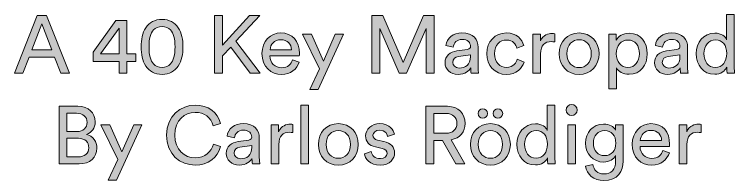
# Model space of a CAD drawing. Header units: inches. Extents: x 1.1 to 24.2, y -11 to -2.1.
# Drawn here: x 1.67 to 23.57, y -10.98 to -5.92 of the extents above; entities that cross this region are included whole.
import ezdxf

# ---------------------------------------------------------------- set-up
doc = ezdxf.new("R2010")
doc.units = ezdxf.units.IN
doc.header["$MEASUREMENT"] = 0
doc.layers.add('Ebene 1', color=7, linetype='Continuous')

# ---------------------------------------------------------------- blocks, each defined once
blk = doc.blocks.new('block 3')
at = {"layer": 'Ebene 1', "true_color": 0xffffff}
h = blk.add_hatch(color=7, dxfattribs=at)
h.dxf.hatch_style = 2
h.paths.add_polyline_path([(2.889, -7.223), (2.113, -7.223), (1.928, -7.712), (1.669, -7.712), (2.365, -5.96), (2.645, -5.96), (3.341, -7.712), (3.08, -7.712)])
h.paths.add_polyline_path([(2.2, -6.998), (2.803, -6.998), (2.499, -6.212)])
h = blk.add_hatch(color=7, dxfattribs=at)
h.dxf.hatch_style = 2
h.paths.add_polyline_path([(4.069, -7.072), (4.756, -6.111), (5.089, -6.111), (5.089, -7.127), (5.364, -7.127), (5.364, -7.351), (5.089, -7.351), (5.089, -7.712), (4.855, -7.712), (4.855, -7.351), (4.069, -7.351)])
h.paths.add_polyline_path([(4.855, -6.343), (4.291, -7.127), (4.855, -7.127)])
h = blk.add_hatch(color=7, dxfattribs=at)
h.dxf.hatch_style = 2
edge = h.paths.add_edge_path()
edge.add_spline(control_points=[(5.667, -6.331), (5.771, -6.175), (5.931, -6.074), (6.159, -6.074), (6.386, -6.074), (6.546, -6.175), (6.65, -6.331), (6.757, -6.489), (6.794, -6.692), (6.794, -6.912), (6.794, -7.131), (6.757, -7.334), (6.65, -7.492), (6.546, -7.648), (6.386, -7.749), (6.159, -7.749), (5.931, -7.749), (5.771, -7.648), (5.667, -7.492), (5.561, -7.334), (5.524, -7.131), (5.524, -6.912), (5.524, -6.692), (5.561, -6.489), (5.667, -6.331)], knot_values=[0, 0, 0, 0, 1, 1, 1, 2, 2, 2, 3, 3, 3, 4, 4, 4, 5, 5, 5, 6, 6, 6, 7, 7, 7, 8, 8, 8, 8], degree=3, periodic=1)
edge = h.paths.add_edge_path()
edge.add_spline(control_points=[(5.904, -7.43), (5.966, -7.495), (6.045, -7.534), (6.159, -7.534), (6.272, -7.534), (6.351, -7.495), (6.413, -7.43), (6.509, -7.329), (6.554, -7.156), (6.554, -6.912), (6.554, -6.667), (6.509, -6.494), (6.413, -6.393), (6.351, -6.329), (6.272, -6.289), (6.159, -6.289), (6.045, -6.289), (5.966, -6.329), (5.904, -6.393), (5.808, -6.494), (5.763, -6.667), (5.763, -6.912), (5.763, -7.156), (5.808, -7.329), (5.904, -7.43)], knot_values=[0, 0, 0, 0, 1, 1, 1, 2, 2, 2, 3, 3, 3, 4, 4, 4, 5, 5, 5, 6, 6, 6, 7, 7, 7, 8, 8, 8, 8], degree=3, periodic=1)
h = blk.add_hatch(color=7, dxfattribs=at)
h.dxf.hatch_style = 2
h.paths.add_polyline_path([(8.248, -6.916), (7.998, -7.183), (7.998, -7.712), (7.756, -7.712), (7.756, -5.96), (7.998, -5.96), (7.998, -6.862), (8.818, -5.96), (9.137, -5.96), (8.408, -6.741), (9.147, -7.712), (8.841, -7.712)])
h = blk.add_hatch(color=7, dxfattribs=at)
h.dxf.hatch_style = 2
h.paths.add_polyline_path([(14.194, -7.712), (14.194, -6.348), (13.597, -7.712), (13.374, -7.712), (12.781, -6.348), (12.781, -7.712), (12.542, -7.712), (12.542, -5.96), (12.87, -5.96), (13.488, -7.386), (14.111, -5.96), (14.434, -5.96), (14.434, -7.712)])
h = blk.add_hatch(color=7, dxfattribs=at)
h.dxf.hatch_style = 2
edge = h.paths.add_edge_path()
edge.add_spline(control_points=[(23.336, -7.532), (23.279, -7.645), (23.153, -7.744), (22.968, -7.744), (22.619, -7.744), (22.404, -7.468), (22.404, -7.114), (22.404, -6.778), (22.632, -6.492), (22.968, -6.492), (23.178, -6.492), (23.292, -6.595), (23.331, -6.692), (23.331, -6.692), (23.331, -5.923), (23.331, -5.923), (23.331, -5.923), (23.561, -5.923), (23.561, -5.923), (23.561, -5.923), (23.561, -7.492), (23.561, -7.492), (23.561, -7.606), (23.571, -7.693), (23.573, -7.712), (23.573, -7.712), (23.348, -7.712), (23.348, -7.712), (23.343, -7.685), (23.336, -7.623), (23.336, -7.552), (23.336, -7.552), (23.336, -7.532), (23.336, -7.532)], knot_values=[0, 0, 0, 0, 1, 1, 1, 2, 2, 2, 3, 3, 3, 4, 4, 4, 5, 5, 5, 6, 6, 6, 7, 7, 7, 8, 8, 8, 9, 9, 9, 10, 10, 10, 11, 11, 11, 11], degree=3, periodic=1)
edge = h.paths.add_edge_path()
edge.add_spline(control_points=[(22.99, -7.539), (23.202, -7.539), (23.334, -7.354), (23.334, -7.109), (23.334, -6.865), (23.205, -6.697), (22.993, -6.697), (22.78, -6.697), (22.642, -6.87), (22.642, -7.114), (22.642, -7.359), (22.768, -7.539), (22.99, -7.539)], knot_values=[0, 0, 0, 0, 1, 1, 1, 2, 2, 2, 3, 3, 3, 4, 4, 4, 4], degree=3, periodic=1)
h = blk.add_hatch(color=7, dxfattribs=at)
h.dxf.hatch_style = 2
edge = h.paths.add_edge_path()
edge.add_spline(control_points=[(10.33, -7.374), (10.263, -7.584), (10.073, -7.749), (9.796, -7.749), (9.477, -7.749), (9.198, -7.517), (9.198, -7.114), (9.198, -6.741), (9.467, -6.487), (9.766, -6.487), (10.132, -6.487), (10.337, -6.739), (10.337, -7.109), (10.337, -7.139), (10.335, -7.169), (10.332, -7.183), (10.332, -7.183), (9.438, -7.183), (9.438, -7.183), (9.443, -7.396), (9.596, -7.544), (9.796, -7.544), (9.989, -7.544), (10.085, -7.438), (10.13, -7.304), (10.13, -7.304), (10.33, -7.374), (10.33, -7.374)], knot_values=[0, 0, 0, 0, 1, 1, 1, 2, 2, 2, 3, 3, 3, 4, 4, 4, 5, 5, 5, 6, 6, 6, 7, 7, 7, 8, 8, 8, 9, 9, 9, 9], degree=3, periodic=1)
edge = h.paths.add_edge_path()
edge.add_spline(control_points=[(10.095, -6.996), (10.09, -6.825), (9.979, -6.692), (9.769, -6.692), (9.574, -6.692), (9.455, -6.842), (9.445, -6.996), (9.445, -6.996), (10.095, -6.996), (10.095, -6.996)], knot_values=[0, 0, 0, 0, 1, 1, 1, 2, 2, 2, 3, 3, 3, 3], degree=3, periodic=1)
h = blk.add_hatch(color=7, dxfattribs=at)
h.dxf.hatch_style = 2
h.paths.add_polyline_path([(10.65, -8.209), (10.947, -7.581), (10.435, -6.524), (10.702, -6.524), (11.073, -7.344), (11.429, -6.524), (11.678, -6.524), (10.905, -8.209)])
h = blk.add_hatch(color=7, dxfattribs=at)
h.dxf.hatch_style = 2
edge = h.paths.add_edge_path()
edge.add_spline(control_points=[(15.127, -7.032), (15.127, -7.032), (15.448, -6.986), (15.448, -6.986), (15.52, -6.976), (15.54, -6.939), (15.54, -6.897), (15.54, -6.781), (15.463, -6.684), (15.283, -6.684), (15.12, -6.684), (15.029, -6.785), (15.014, -6.924), (15.014, -6.924), (14.791, -6.872), (14.791, -6.872), (14.816, -6.645), (15.021, -6.487), (15.278, -6.487), (15.634, -6.487), (15.772, -6.689), (15.772, -6.922), (15.772, -6.922), (15.772, -7.517), (15.772, -7.517), (15.772, -7.621), (15.782, -7.683), (15.787, -7.712), (15.787, -7.712), (15.56, -7.712), (15.56, -7.712), (15.555, -7.683), (15.547, -7.638), (15.547, -7.552), (15.495, -7.636), (15.377, -7.749), (15.164, -7.749), (14.922, -7.749), (14.767, -7.581), (14.767, -7.394), (14.767, -7.181), (14.922, -7.062), (15.127, -7.032)], knot_values=[0, 0, 0, 0, 1, 1, 1, 2, 2, 2, 3, 3, 3, 4, 4, 4, 5, 5, 5, 6, 6, 6, 7, 7, 7, 8, 8, 8, 9, 9, 9, 10, 10, 10, 11, 11, 11, 12, 12, 12, 13, 13, 13, 14, 14, 14, 14], degree=3, periodic=1)
edge = h.paths.add_edge_path()
edge.add_spline(control_points=[(15.54, -7.203), (15.54, -7.203), (15.54, -7.149), (15.54, -7.149), (15.54, -7.149), (15.177, -7.203), (15.177, -7.203), (15.078, -7.218), (15.004, -7.275), (15.004, -7.381), (15.004, -7.47), (15.078, -7.554), (15.196, -7.554), (15.387, -7.554), (15.54, -7.462), (15.54, -7.203)], knot_values=[0, 0, 0, 0, 1, 1, 1, 2, 2, 2, 3, 3, 3, 4, 4, 4, 5, 5, 5, 5], degree=3, periodic=1)
h = blk.add_hatch(color=7, dxfattribs=at)
h.dxf.hatch_style = 2
edge = h.paths.add_edge_path()
edge.add_spline(control_points=[(16.27, -7.117), (16.27, -7.388), (16.441, -7.534), (16.634, -7.534), (16.856, -7.534), (16.938, -7.384), (16.965, -7.289), (16.965, -7.289), (17.17, -7.379), (17.17, -7.379), (17.113, -7.549), (16.943, -7.749), (16.634, -7.749), (16.288, -7.749), (16.033, -7.477), (16.033, -7.117), (16.033, -6.746), (16.293, -6.487), (16.631, -6.487), (16.947, -6.487), (17.111, -6.684), (17.16, -6.865), (17.16, -6.865), (16.95, -6.954), (16.95, -6.954), (16.921, -6.837), (16.834, -6.702), (16.631, -6.702), (16.443, -6.702), (16.27, -6.84), (16.27, -7.117)], knot_values=[0, 0, 0, 0, 1, 1, 1, 2, 2, 2, 3, 3, 3, 4, 4, 4, 5, 5, 5, 6, 6, 6, 7, 7, 7, 8, 8, 8, 9, 9, 9, 10, 10, 10, 10], degree=3, periodic=1)
h = blk.add_hatch(color=7, dxfattribs=at)
h.dxf.hatch_style = 2
edge = h.paths.add_edge_path()
edge.add_spline(control_points=[(18.101, -6.758), (18.066, -6.753), (18.032, -6.751), (18, -6.751), (17.804, -6.751), (17.673, -6.855), (17.673, -7.117), (17.673, -7.117), (17.673, -7.712), (17.673, -7.712), (17.673, -7.712), (17.441, -7.712), (17.441, -7.712), (17.441, -7.712), (17.441, -6.524), (17.441, -6.524), (17.441, -6.524), (17.669, -6.524), (17.669, -6.524), (17.669, -6.524), (17.669, -6.731), (17.669, -6.731), (17.755, -6.548), (17.903, -6.504), (18.024, -6.504), (18.056, -6.504), (18.088, -6.509), (18.101, -6.511), (18.101, -6.511), (18.101, -6.758), (18.101, -6.758)], knot_values=[0, 0, 0, 0, 1, 1, 1, 2, 2, 2, 3, 3, 3, 4, 4, 4, 5, 5, 5, 6, 6, 6, 7, 7, 7, 8, 8, 8, 9, 9, 9, 10, 10, 10, 10], degree=3, periodic=1)
h = blk.add_hatch(color=7, dxfattribs=at)
h.dxf.hatch_style = 2
edge = h.paths.add_edge_path()
edge.add_spline(control_points=[(19.452, -7.117), (19.452, -7.48), (19.2, -7.749), (18.844, -7.749), (18.488, -7.749), (18.236, -7.48), (18.236, -7.117), (18.236, -6.756), (18.488, -6.487), (18.844, -6.487), (19.2, -6.487), (19.452, -6.756), (19.452, -7.117)], knot_values=[0, 0, 0, 0, 1, 1, 1, 2, 2, 2, 3, 3, 3, 4, 4, 4, 4], degree=3, periodic=1)
edge = h.paths.add_edge_path()
edge.add_spline(control_points=[(19.215, -7.117), (19.215, -6.842), (19.042, -6.694), (18.844, -6.694), (18.646, -6.694), (18.473, -6.842), (18.473, -7.117), (18.473, -7.394), (18.646, -7.542), (18.844, -7.542), (19.042, -7.542), (19.215, -7.394), (19.215, -7.117)], knot_values=[0, 0, 0, 0, 1, 1, 1, 2, 2, 2, 3, 3, 3, 4, 4, 4, 4], degree=3, periodic=1)
h = blk.add_hatch(color=7, dxfattribs=at)
h.dxf.hatch_style = 2
edge = h.paths.add_edge_path()
edge.add_spline(control_points=[(19.748, -8.182), (19.748, -8.182), (19.748, -6.524), (19.748, -6.524), (19.748, -6.524), (19.972, -6.524), (19.972, -6.524), (19.972, -6.524), (19.972, -6.709), (19.972, -6.709), (20.037, -6.59), (20.178, -6.497), (20.37, -6.497), (20.726, -6.497), (20.916, -6.771), (20.916, -7.117), (20.916, -7.47), (20.711, -7.744), (20.363, -7.744), (20.18, -7.744), (20.041, -7.658), (19.977, -7.552), (19.977, -7.552), (19.977, -8.182), (19.977, -8.182), (19.977, -8.182), (19.748, -8.182), (19.748, -8.182)], knot_values=[0, 0, 0, 0, 1, 1, 1, 2, 2, 2, 3, 3, 3, 4, 4, 4, 5, 5, 5, 6, 6, 6, 7, 7, 7, 8, 8, 8, 9, 9, 9, 9], degree=3, periodic=1)
edge = h.paths.add_edge_path()
edge.add_spline(control_points=[(20.328, -6.702), (20.116, -6.702), (19.975, -6.88), (19.975, -7.117), (19.975, -7.361), (20.116, -7.537), (20.328, -7.537), (20.543, -7.537), (20.679, -7.361), (20.679, -7.117), (20.679, -6.88), (20.546, -6.702), (20.328, -6.702)], knot_values=[0, 0, 0, 0, 1, 1, 1, 2, 2, 2, 3, 3, 3, 4, 4, 4, 4], degree=3, periodic=1)
h = blk.add_hatch(color=7, dxfattribs=at)
h.dxf.hatch_style = 2
edge = h.paths.add_edge_path()
edge.add_spline(control_points=[(21.499, -7.032), (21.499, -7.032), (21.82, -6.986), (21.82, -6.986), (21.892, -6.976), (21.911, -6.939), (21.911, -6.897), (21.911, -6.781), (21.835, -6.684), (21.654, -6.684), (21.491, -6.684), (21.4, -6.785), (21.385, -6.924), (21.385, -6.924), (21.163, -6.872), (21.163, -6.872), (21.187, -6.645), (21.392, -6.487), (21.649, -6.487), (22.005, -6.487), (22.144, -6.689), (22.144, -6.922), (22.144, -6.922), (22.144, -7.517), (22.144, -7.517), (22.144, -7.621), (22.153, -7.683), (22.159, -7.712), (22.159, -7.712), (21.931, -7.712), (21.931, -7.712), (21.926, -7.683), (21.919, -7.638), (21.919, -7.552), (21.867, -7.636), (21.748, -7.749), (21.536, -7.749), (21.293, -7.749), (21.138, -7.581), (21.138, -7.394), (21.138, -7.181), (21.293, -7.062), (21.499, -7.032)], knot_values=[0, 0, 0, 0, 1, 1, 1, 2, 2, 2, 3, 3, 3, 4, 4, 4, 5, 5, 5, 6, 6, 6, 7, 7, 7, 8, 8, 8, 9, 9, 9, 10, 10, 10, 11, 11, 11, 12, 12, 12, 13, 13, 13, 14, 14, 14, 14], degree=3, periodic=1)
edge = h.paths.add_edge_path()
edge.add_spline(control_points=[(21.911, -7.203), (21.911, -7.203), (21.911, -7.149), (21.911, -7.149), (21.911, -7.149), (21.548, -7.203), (21.548, -7.203), (21.449, -7.218), (21.375, -7.275), (21.375, -7.381), (21.375, -7.47), (21.449, -7.554), (21.568, -7.554), (21.758, -7.554), (21.911, -7.462), (21.911, -7.203)], knot_values=[0, 0, 0, 0, 1, 1, 1, 2, 2, 2, 3, 3, 3, 4, 4, 4, 5, 5, 5, 5], degree=3, periodic=1)
at = {"layer": 'Ebene 1', "lineweight": 0}
for points in [[(2.889, -7.223), (2.113, -7.223), (1.928, -7.712), (1.669, -7.712), (2.365, -5.96), (2.645, -5.96), (3.341, -7.712), (3.08, -7.712), (2.889, -7.223)], [(4.069, -7.072), (4.756, -6.111), (5.089, -6.111), (5.089, -7.127), (5.364, -7.127), (5.364, -7.351), (5.089, -7.351), (5.089, -7.712), (4.855, -7.712), (4.855, -7.351), (4.069, -7.351), (4.069, -7.072)], [(8.248, -6.916), (7.998, -7.183), (7.998, -7.712), (7.756, -7.712), (7.756, -5.96), (7.998, -5.96), (7.998, -6.862), (8.818, -5.96), (9.137, -5.96), (8.408, -6.741), (9.147, -7.712), (8.841, -7.712), (8.248, -6.916)], [(14.194, -7.712), (14.194, -6.348), (13.597, -7.712), (13.374, -7.712), (12.781, -6.348), (12.781, -7.712), (12.542, -7.712), (12.542, -5.96), (12.87, -5.96), (13.488, -7.386), (14.111, -5.96), (14.434, -5.96), (14.434, -7.712), (14.194, -7.712)], [(2.2, -6.998), (2.803, -6.998), (2.499, -6.212), (2.2, -6.998)], [(4.855, -6.343), (4.291, -7.127), (4.855, -7.127), (4.855, -6.343)], [(10.65, -8.209), (10.947, -7.581), (10.435, -6.524), (10.702, -6.524), (11.073, -7.344), (11.429, -6.524), (11.678, -6.524), (10.905, -8.209), (10.65, -8.209)]]:
    blk.add_lwpolyline(points, dxfattribs=at)
for points, knots in [([(5.667, -6.331), (5.771, -6.175), (5.931, -6.074), (6.159, -6.074), (6.386, -6.074), (6.546, -6.175), (6.65, -6.331), (6.757, -6.489), (6.794, -6.692), (6.794, -6.912), (6.794, -7.131), (6.757, -7.334), (6.65, -7.492), (6.546, -7.648), (6.386, -7.749), (6.159, -7.749), (5.931, -7.749), (5.771, -7.648), (5.667, -7.492), (5.561, -7.334), (5.524, -7.131), (5.524, -6.912), (5.524, -6.692), (5.561, -6.489), (5.667, -6.331)], [0, 0, 0, 0, 1, 1, 1, 2, 2, 2, 3, 3, 3, 4, 4, 4, 5, 5, 5, 6, 6, 6, 7, 7, 7, 8, 8, 8, 8]), ([(23.336, -7.532), (23.279, -7.645), (23.153, -7.744), (22.968, -7.744), (22.619, -7.744), (22.404, -7.468), (22.404, -7.114), (22.404, -6.778), (22.632, -6.492), (22.968, -6.492), (23.178, -6.492), (23.292, -6.595), (23.331, -6.692), (23.331, -6.692), (23.331, -5.923), (23.331, -5.923), (23.331, -5.923), (23.561, -5.923), (23.561, -5.923), (23.561, -5.923), (23.561, -7.492), (23.561, -7.492), (23.561, -7.606), (23.571, -7.693), (23.573, -7.712), (23.573, -7.712), (23.348, -7.712), (23.348, -7.712), (23.343, -7.685), (23.336, -7.623), (23.336, -7.552), (23.336, -7.552), (23.336, -7.532), (23.336, -7.532)], [0, 0, 0, 0, 1, 1, 1, 2, 2, 2, 3, 3, 3, 4, 4, 4, 5, 5, 5, 6, 6, 6, 7, 7, 7, 8, 8, 8, 9, 9, 9, 10, 10, 10, 11, 11, 11, 11]), ([(5.904, -7.43), (5.966, -7.495), (6.045, -7.534), (6.159, -7.534), (6.272, -7.534), (6.351, -7.495), (6.413, -7.43), (6.509, -7.329), (6.554, -7.156), (6.554, -6.912), (6.554, -6.667), (6.509, -6.494), (6.413, -6.393), (6.351, -6.329), (6.272, -6.289), (6.159, -6.289), (6.045, -6.289), (5.966, -6.329), (5.904, -6.393), (5.808, -6.494), (5.763, -6.667), (5.763, -6.912), (5.763, -7.156), (5.808, -7.329), (5.904, -7.43)], [0, 0, 0, 0, 1, 1, 1, 2, 2, 2, 3, 3, 3, 4, 4, 4, 5, 5, 5, 6, 6, 6, 7, 7, 7, 8, 8, 8, 8]), ([(10.33, -7.374), (10.263, -7.584), (10.073, -7.749), (9.796, -7.749), (9.477, -7.749), (9.198, -7.517), (9.198, -7.114), (9.198, -6.741), (9.467, -6.487), (9.766, -6.487), (10.132, -6.487), (10.337, -6.739), (10.337, -7.109), (10.337, -7.139), (10.335, -7.169), (10.332, -7.183), (10.332, -7.183), (9.438, -7.183), (9.438, -7.183), (9.443, -7.396), (9.596, -7.544), (9.796, -7.544), (9.989, -7.544), (10.085, -7.438), (10.13, -7.304), (10.13, -7.304), (10.33, -7.374), (10.33, -7.374)], [0, 0, 0, 0, 1, 1, 1, 2, 2, 2, 3, 3, 3, 4, 4, 4, 5, 5, 5, 6, 6, 6, 7, 7, 7, 8, 8, 8, 9, 9, 9, 9]), ([(15.127, -7.032), (15.127, -7.032), (15.448, -6.986), (15.448, -6.986), (15.52, -6.976), (15.54, -6.939), (15.54, -6.897), (15.54, -6.781), (15.463, -6.684), (15.283, -6.684), (15.12, -6.684), (15.029, -6.785), (15.014, -6.924), (15.014, -6.924), (14.791, -6.872), (14.791, -6.872), (14.816, -6.645), (15.021, -6.487), (15.278, -6.487), (15.634, -6.487), (15.772, -6.689), (15.772, -6.922), (15.772, -6.922), (15.772, -7.517), (15.772, -7.517), (15.772, -7.621), (15.782, -7.683), (15.787, -7.712), (15.787, -7.712), (15.56, -7.712), (15.56, -7.712), (15.555, -7.683), (15.547, -7.638), (15.547, -7.552), (15.495, -7.636), (15.377, -7.749), (15.164, -7.749), (14.922, -7.749), (14.767, -7.581), (14.767, -7.394), (14.767, -7.181), (14.922, -7.062), (15.127, -7.032)], [0, 0, 0, 0, 1, 1, 1, 2, 2, 2, 3, 3, 3, 4, 4, 4, 5, 5, 5, 6, 6, 6, 7, 7, 7, 8, 8, 8, 9, 9, 9, 10, 10, 10, 11, 11, 11, 12, 12, 12, 13, 13, 13, 14, 14, 14, 14]), ([(16.27, -7.117), (16.27, -7.388), (16.441, -7.534), (16.634, -7.534), (16.856, -7.534), (16.938, -7.384), (16.965, -7.289), (16.965, -7.289), (17.17, -7.379), (17.17, -7.379), (17.113, -7.549), (16.943, -7.749), (16.634, -7.749), (16.288, -7.749), (16.033, -7.477), (16.033, -7.117), (16.033, -6.746), (16.293, -6.487), (16.631, -6.487), (16.947, -6.487), (17.111, -6.684), (17.16, -6.865), (17.16, -6.865), (16.95, -6.954), (16.95, -6.954), (16.921, -6.837), (16.834, -6.702), (16.631, -6.702), (16.443, -6.702), (16.27, -6.84), (16.27, -7.117)], [0, 0, 0, 0, 1, 1, 1, 2, 2, 2, 3, 3, 3, 4, 4, 4, 5, 5, 5, 6, 6, 6, 7, 7, 7, 8, 8, 8, 9, 9, 9, 10, 10, 10, 10]), ([(18.101, -6.758), (18.066, -6.753), (18.032, -6.751), (18, -6.751), (17.804, -6.751), (17.673, -6.855), (17.673, -7.117), (17.673, -7.117), (17.673, -7.712), (17.673, -7.712), (17.673, -7.712), (17.441, -7.712), (17.441, -7.712), (17.441, -7.712), (17.441, -6.524), (17.441, -6.524), (17.441, -6.524), (17.669, -6.524), (17.669, -6.524), (17.669, -6.524), (17.669, -6.731), (17.669, -6.731), (17.755, -6.548), (17.903, -6.504), (18.024, -6.504), (18.056, -6.504), (18.088, -6.509), (18.101, -6.511), (18.101, -6.511), (18.101, -6.758), (18.101, -6.758)], [0, 0, 0, 0, 1, 1, 1, 2, 2, 2, 3, 3, 3, 4, 4, 4, 5, 5, 5, 6, 6, 6, 7, 7, 7, 8, 8, 8, 9, 9, 9, 10, 10, 10, 10]), ([(19.452, -7.117), (19.452, -7.48), (19.2, -7.749), (18.844, -7.749), (18.488, -7.749), (18.236, -7.48), (18.236, -7.117), (18.236, -6.756), (18.488, -6.487), (18.844, -6.487), (19.2, -6.487), (19.452, -6.756), (19.452, -7.117)], [0, 0, 0, 0, 1, 1, 1, 2, 2, 2, 3, 3, 3, 4, 4, 4, 4]), ([(19.748, -8.182), (19.748, -8.182), (19.748, -6.524), (19.748, -6.524), (19.748, -6.524), (19.972, -6.524), (19.972, -6.524), (19.972, -6.524), (19.972, -6.709), (19.972, -6.709), (20.037, -6.59), (20.178, -6.497), (20.37, -6.497), (20.726, -6.497), (20.916, -6.771), (20.916, -7.117), (20.916, -7.47), (20.711, -7.744), (20.363, -7.744), (20.18, -7.744), (20.041, -7.658), (19.977, -7.552), (19.977, -7.552), (19.977, -8.182), (19.977, -8.182), (19.977, -8.182), (19.748, -8.182), (19.748, -8.182)], [0, 0, 0, 0, 1, 1, 1, 2, 2, 2, 3, 3, 3, 4, 4, 4, 5, 5, 5, 6, 6, 6, 7, 7, 7, 8, 8, 8, 9, 9, 9, 9]), ([(21.499, -7.032), (21.499, -7.032), (21.82, -6.986), (21.82, -6.986), (21.892, -6.976), (21.911, -6.939), (21.911, -6.897), (21.911, -6.781), (21.835, -6.684), (21.654, -6.684), (21.491, -6.684), (21.4, -6.785), (21.385, -6.924), (21.385, -6.924), (21.163, -6.872), (21.163, -6.872), (21.187, -6.645), (21.392, -6.487), (21.649, -6.487), (22.005, -6.487), (22.144, -6.689), (22.144, -6.922), (22.144, -6.922), (22.144, -7.517), (22.144, -7.517), (22.144, -7.621), (22.153, -7.683), (22.159, -7.712), (22.159, -7.712), (21.931, -7.712), (21.931, -7.712), (21.926, -7.683), (21.919, -7.638), (21.919, -7.552), (21.867, -7.636), (21.748, -7.749), (21.536, -7.749), (21.293, -7.749), (21.138, -7.581), (21.138, -7.394), (21.138, -7.181), (21.293, -7.062), (21.499, -7.032)], [0, 0, 0, 0, 1, 1, 1, 2, 2, 2, 3, 3, 3, 4, 4, 4, 5, 5, 5, 6, 6, 6, 7, 7, 7, 8, 8, 8, 9, 9, 9, 10, 10, 10, 11, 11, 11, 12, 12, 12, 13, 13, 13, 14, 14, 14, 14]), ([(10.095, -6.996), (10.09, -6.825), (9.979, -6.692), (9.769, -6.692), (9.574, -6.692), (9.455, -6.842), (9.445, -6.996), (9.445, -6.996), (10.095, -6.996), (10.095, -6.996)], [0, 0, 0, 0, 1, 1, 1, 2, 2, 2, 3, 3, 3, 3]), ([(19.215, -7.117), (19.215, -6.842), (19.042, -6.694), (18.844, -6.694), (18.646, -6.694), (18.473, -6.842), (18.473, -7.117), (18.473, -7.394), (18.646, -7.542), (18.844, -7.542), (19.042, -7.542), (19.215, -7.394), (19.215, -7.117)], [0, 0, 0, 0, 1, 1, 1, 2, 2, 2, 3, 3, 3, 4, 4, 4, 4]), ([(20.328, -6.702), (20.116, -6.702), (19.975, -6.88), (19.975, -7.117), (19.975, -7.361), (20.116, -7.537), (20.328, -7.537), (20.543, -7.537), (20.679, -7.361), (20.679, -7.117), (20.679, -6.88), (20.546, -6.702), (20.328, -6.702)], [0, 0, 0, 0, 1, 1, 1, 2, 2, 2, 3, 3, 3, 4, 4, 4, 4]), ([(22.99, -7.539), (23.202, -7.539), (23.334, -7.354), (23.334, -7.109), (23.334, -6.865), (23.205, -6.697), (22.993, -6.697), (22.78, -6.697), (22.642, -6.87), (22.642, -7.114), (22.642, -7.359), (22.768, -7.539), (22.99, -7.539)], [0, 0, 0, 0, 1, 1, 1, 2, 2, 2, 3, 3, 3, 4, 4, 4, 4]), ([(15.54, -7.203), (15.54, -7.203), (15.54, -7.149), (15.54, -7.149), (15.54, -7.149), (15.177, -7.203), (15.177, -7.203), (15.078, -7.218), (15.004, -7.275), (15.004, -7.381), (15.004, -7.47), (15.078, -7.554), (15.196, -7.554), (15.387, -7.554), (15.54, -7.462), (15.54, -7.203)], [0, 0, 0, 0, 1, 1, 1, 2, 2, 2, 3, 3, 3, 4, 4, 4, 5, 5, 5, 5]), ([(21.911, -7.203), (21.911, -7.203), (21.911, -7.149), (21.911, -7.149), (21.911, -7.149), (21.548, -7.203), (21.548, -7.203), (21.449, -7.218), (21.375, -7.275), (21.375, -7.381), (21.375, -7.47), (21.449, -7.554), (21.568, -7.554), (21.758, -7.554), (21.911, -7.462), (21.911, -7.203)], [0, 0, 0, 0, 1, 1, 1, 2, 2, 2, 3, 3, 3, 4, 4, 4, 5, 5, 5, 5])]:
    blk.add_open_spline(points, degree=3, knots=knots, dxfattribs=at)
blk = doc.blocks.new('block 4')
at = {"layer": 'Ebene 1', "true_color": 0xffffff}
h = blk.add_hatch(color=7, dxfattribs=at)
h.dxf.hatch_style = 2
edge = h.paths.add_edge_path()
edge.add_spline(control_points=[(3.596, -8.718), (3.93, -8.718), (4.125, -8.916), (4.125, -9.192), (4.125, -9.38), (4.016, -9.513), (3.863, -9.57), (4.063, -9.62), (4.179, -9.798), (4.179, -9.993), (4.179, -10.269), (3.96, -10.47), (3.638, -10.47), (3.638, -10.47), (3.026, -10.47), (3.026, -10.47), (3.026, -10.47), (3.026, -8.718), (3.026, -8.718), (3.026, -8.718), (3.596, -8.718), (3.596, -8.718)], knot_values=[0, 0, 0, 0, 1, 1, 1, 2, 2, 2, 3, 3, 3, 4, 4, 4, 5, 5, 5, 6, 6, 6, 7, 7, 7, 7], degree=3, periodic=1)
edge = h.paths.add_edge_path()
edge.add_spline(control_points=[(3.569, -9.484), (3.764, -9.484), (3.881, -9.368), (3.881, -9.205), (3.881, -9.039), (3.759, -8.93), (3.559, -8.93), (3.559, -8.93), (3.268, -8.93), (3.268, -8.93), (3.268, -8.93), (3.268, -9.484), (3.268, -9.484), (3.268, -9.484), (3.569, -9.484), (3.569, -9.484)], knot_values=[0, 0, 0, 0, 1, 1, 1, 2, 2, 2, 3, 3, 3, 4, 4, 4, 5, 5, 5, 5], degree=3, periodic=1)
edge = h.paths.add_edge_path()
edge.add_spline(control_points=[(3.604, -10.257), (3.799, -10.257), (3.932, -10.148), (3.932, -9.978), (3.932, -9.81), (3.826, -9.691), (3.614, -9.691), (3.614, -9.691), (3.268, -9.691), (3.268, -9.691), (3.268, -9.691), (3.268, -10.257), (3.268, -10.257), (3.268, -10.257), (3.604, -10.257), (3.604, -10.257)], knot_values=[0, 0, 0, 0, 1, 1, 1, 2, 2, 2, 3, 3, 3, 4, 4, 4, 5, 5, 5, 5], degree=3, periodic=1)
h = blk.add_hatch(color=7, dxfattribs=at)
h.dxf.hatch_style = 2
edge = h.paths.add_edge_path()
edge.add_spline(control_points=[(6.297, -9.593), (6.297, -9.007), (6.732, -8.681), (7.167, -8.681), (7.567, -8.681), (7.849, -8.898), (7.938, -9.237), (7.938, -9.237), (7.713, -9.316), (7.713, -9.316), (7.647, -9.051), (7.454, -8.903), (7.167, -8.903), (6.849, -8.903), (6.545, -9.135), (6.545, -9.593), (6.545, -10.05), (6.849, -10.284), (7.167, -10.284), (7.466, -10.284), (7.654, -10.104), (7.726, -9.864), (7.726, -9.864), (7.941, -9.943), (7.941, -9.943), (7.847, -10.272), (7.57, -10.507), (7.167, -10.507), (6.715, -10.507), (6.297, -10.178), (6.297, -9.593)], knot_values=[0, 0, 0, 0, 1, 1, 1, 2, 2, 2, 3, 3, 3, 4, 4, 4, 5, 5, 5, 6, 6, 6, 7, 7, 7, 8, 8, 8, 9, 9, 9, 10, 10, 10, 10], degree=3, periodic=1)
h = blk.add_hatch(color=7, dxfattribs=at)
h.dxf.hatch_style = 2
h.paths.add_polyline_path([(10.385, -10.47), (10.385, -8.681), (10.617, -8.681), (10.617, -10.47)])
h = blk.add_hatch(color=7, dxfattribs=at)
h.dxf.hatch_style = 2
edge = h.paths.add_edge_path()
edge.add_spline(control_points=[(14.689, -9.753), (14.689, -9.753), (14.427, -9.753), (14.427, -9.753), (14.427, -9.753), (14.427, -10.47), (14.427, -10.47), (14.427, -10.47), (14.182, -10.47), (14.182, -10.47), (14.182, -10.47), (14.182, -8.718), (14.182, -8.718), (14.182, -8.718), (14.842, -8.718), (14.842, -8.718), (15.173, -8.718), (15.379, -8.95), (15.379, -9.239), (15.379, -9.491), (15.218, -9.686), (14.953, -9.736), (14.953, -9.736), (15.371, -10.47), (15.371, -10.47), (15.371, -10.47), (15.09, -10.47), (15.09, -10.47), (15.09, -10.47), (14.689, -9.753), (14.689, -9.753)], knot_values=[0, 0, 0, 0, 1, 1, 1, 2, 2, 2, 3, 3, 3, 4, 4, 4, 5, 5, 5, 6, 6, 6, 7, 7, 7, 8, 8, 8, 9, 9, 9, 10, 10, 10, 10], degree=3, periodic=1)
edge = h.paths.add_edge_path()
edge.add_spline(control_points=[(14.798, -9.536), (14.995, -9.536), (15.129, -9.42), (15.129, -9.239), (15.129, -9.054), (14.995, -8.935), (14.798, -8.935), (14.798, -8.935), (14.427, -8.935), (14.427, -8.935), (14.427, -8.935), (14.427, -9.536), (14.427, -9.536), (14.427, -9.536), (14.798, -9.536), (14.798, -9.536)], knot_values=[0, 0, 0, 0, 1, 1, 1, 2, 2, 2, 3, 3, 3, 4, 4, 4, 5, 5, 5, 5], degree=3, periodic=1)
h = blk.add_hatch(color=7, dxfattribs=at)
h.dxf.hatch_style = 2
edge = h.paths.add_edge_path()
edge.add_spline(control_points=[(17.882, -10.289), (17.825, -10.403), (17.699, -10.502), (17.514, -10.502), (17.166, -10.502), (16.951, -10.225), (16.951, -9.872), (16.951, -9.536), (17.178, -9.249), (17.514, -9.249), (17.724, -9.249), (17.838, -9.353), (17.877, -9.449), (17.877, -9.449), (17.877, -8.681), (17.877, -8.681), (17.877, -8.681), (18.107, -8.681), (18.107, -8.681), (18.107, -8.681), (18.107, -10.25), (18.107, -10.25), (18.107, -10.364), (18.117, -10.45), (18.119, -10.47), (18.119, -10.47), (17.895, -10.47), (17.895, -10.47), (17.889, -10.442), (17.882, -10.381), (17.882, -10.309), (17.882, -10.309), (17.882, -10.289), (17.882, -10.289)], knot_values=[0, 0, 0, 0, 1, 1, 1, 2, 2, 2, 3, 3, 3, 4, 4, 4, 5, 5, 5, 6, 6, 6, 7, 7, 7, 8, 8, 8, 9, 9, 9, 10, 10, 10, 11, 11, 11, 11], degree=3, periodic=1)
edge = h.paths.add_edge_path()
edge.add_spline(control_points=[(17.536, -10.297), (17.748, -10.297), (17.88, -10.111), (17.88, -9.867), (17.88, -9.622), (17.751, -9.454), (17.539, -9.454), (17.326, -9.454), (17.188, -9.627), (17.188, -9.872), (17.188, -10.116), (17.314, -10.297), (17.536, -10.297)], knot_values=[0, 0, 0, 0, 1, 1, 1, 2, 2, 2, 3, 3, 3, 4, 4, 4, 4], degree=3, periodic=1)
h = blk.add_hatch(color=7, dxfattribs=at)
h.dxf.hatch_style = 2
edge = h.paths.add_edge_path()
edge.add_spline(control_points=[(18.615, -8.663), (18.709, -8.663), (18.783, -8.737), (18.783, -8.832), (18.783, -8.923), (18.709, -8.997), (18.615, -8.997), (18.524, -8.997), (18.45, -8.923), (18.45, -8.832), (18.45, -8.737), (18.524, -8.663), (18.615, -8.663)], knot_values=[0, 0, 0, 0, 1, 1, 1, 2, 2, 2, 3, 3, 3, 4, 4, 4, 4], degree=3, periodic=1)
h.paths.add_polyline_path([(18.502, -10.47), (18.502, -9.281), (18.731, -9.281), (18.731, -10.47)])
h = blk.add_hatch(color=7, dxfattribs=at)
h.dxf.hatch_style = 2
edge = h.paths.add_edge_path()
edge.add_spline(control_points=[(16.753, -9.874), (16.753, -10.237), (16.502, -10.507), (16.146, -10.507), (15.79, -10.507), (15.538, -10.237), (15.538, -9.874), (15.538, -9.513), (15.79, -9.244), (16.146, -9.244), (16.502, -9.244), (16.753, -9.513), (16.753, -9.874)], knot_values=[0, 0, 0, 0, 1, 1, 1, 2, 2, 2, 3, 3, 3, 4, 4, 4, 4], degree=3, periodic=1)
edge = h.paths.add_edge_path()
edge.add_spline(control_points=[(15.911, -8.792), (15.992, -8.792), (16.057, -8.856), (16.057, -8.935), (16.057, -9.017), (15.992, -9.079), (15.911, -9.079), (15.832, -9.079), (15.77, -9.017), (15.77, -8.935), (15.77, -8.856), (15.832, -8.792), (15.911, -8.792)], knot_values=[0, 0, 0, 0, 1, 1, 1, 2, 2, 2, 3, 3, 3, 4, 4, 4, 4], degree=3, periodic=1)
edge = h.paths.add_edge_path()
edge.add_spline(control_points=[(16.516, -9.874), (16.516, -9.6), (16.344, -9.452), (16.146, -9.452), (15.948, -9.452), (15.775, -9.6), (15.775, -9.874), (15.775, -10.151), (15.948, -10.299), (16.146, -10.299), (16.344, -10.299), (16.516, -10.151), (16.516, -9.874)], knot_values=[0, 0, 0, 0, 1, 1, 1, 2, 2, 2, 3, 3, 3, 4, 4, 4, 4], degree=3, periodic=1)
edge = h.paths.add_edge_path()
edge.add_spline(control_points=[(16.376, -8.792), (16.455, -8.792), (16.519, -8.856), (16.519, -8.935), (16.519, -9.017), (16.455, -9.079), (16.376, -9.079), (16.294, -9.079), (16.232, -9.017), (16.232, -8.935), (16.232, -8.856), (16.294, -8.792), (16.376, -8.792)], knot_values=[0, 0, 0, 0, 1, 1, 1, 2, 2, 2, 3, 3, 3, 4, 4, 4, 4], degree=3, periodic=1)
h = blk.add_hatch(color=7, dxfattribs=at)
h.dxf.hatch_style = 2
h.paths.add_polyline_path([(4.517, -10.966), (4.814, -10.339), (4.302, -9.281), (4.569, -9.281), (4.94, -10.101), (5.296, -9.281), (5.545, -9.281), (4.772, -10.966)])
h = blk.add_hatch(color=7, dxfattribs=at)
h.dxf.hatch_style = 2
edge = h.paths.add_edge_path()
edge.add_spline(control_points=[(8.473, -9.79), (8.473, -9.79), (8.795, -9.743), (8.795, -9.743), (8.866, -9.733), (8.886, -9.696), (8.886, -9.654), (8.886, -9.538), (8.809, -9.442), (8.629, -9.442), (8.466, -9.442), (8.375, -9.543), (8.36, -9.681), (8.36, -9.681), (8.137, -9.629), (8.137, -9.629), (8.162, -9.402), (8.367, -9.244), (8.624, -9.244), (8.98, -9.244), (9.118, -9.447), (9.118, -9.679), (9.118, -9.679), (9.118, -10.274), (9.118, -10.274), (9.118, -10.378), (9.128, -10.44), (9.133, -10.47), (9.133, -10.47), (8.906, -10.47), (8.906, -10.47), (8.901, -10.44), (8.894, -10.396), (8.894, -10.309), (8.842, -10.393), (8.723, -10.507), (8.511, -10.507), (8.268, -10.507), (8.113, -10.339), (8.113, -10.151), (8.113, -9.938), (8.268, -9.82), (8.473, -9.79)], knot_values=[0, 0, 0, 0, 1, 1, 1, 2, 2, 2, 3, 3, 3, 4, 4, 4, 5, 5, 5, 6, 6, 6, 7, 7, 7, 8, 8, 8, 9, 9, 9, 10, 10, 10, 11, 11, 11, 12, 12, 12, 13, 13, 13, 14, 14, 14, 14], degree=3, periodic=1)
edge = h.paths.add_edge_path()
edge.add_spline(control_points=[(8.886, -9.96), (8.886, -9.96), (8.886, -9.906), (8.886, -9.906), (8.886, -9.906), (8.523, -9.96), (8.523, -9.96), (8.424, -9.975), (8.35, -10.032), (8.35, -10.139), (8.35, -10.227), (8.424, -10.312), (8.543, -10.312), (8.733, -10.312), (8.886, -10.22), (8.886, -9.96)], knot_values=[0, 0, 0, 0, 1, 1, 1, 2, 2, 2, 3, 3, 3, 4, 4, 4, 5, 5, 5, 5], degree=3, periodic=1)
h = blk.add_hatch(color=7, dxfattribs=at)
h.dxf.hatch_style = 2
edge = h.paths.add_edge_path()
edge.add_spline(control_points=[(10.138, -9.516), (10.103, -9.511), (10.069, -9.508), (10.037, -9.508), (9.841, -9.508), (9.711, -9.612), (9.711, -9.874), (9.711, -9.874), (9.711, -10.47), (9.711, -10.47), (9.711, -10.47), (9.478, -10.47), (9.478, -10.47), (9.478, -10.47), (9.478, -9.281), (9.478, -9.281), (9.478, -9.281), (9.706, -9.281), (9.706, -9.281), (9.706, -9.281), (9.706, -9.489), (9.706, -9.489), (9.792, -9.306), (9.94, -9.261), (10.061, -9.261), (10.093, -9.261), (10.126, -9.266), (10.138, -9.269), (10.138, -9.269), (10.138, -9.516), (10.138, -9.516)], knot_values=[0, 0, 0, 0, 1, 1, 1, 2, 2, 2, 3, 3, 3, 4, 4, 4, 5, 5, 5, 6, 6, 6, 7, 7, 7, 8, 8, 8, 9, 9, 9, 10, 10, 10, 10], degree=3, periodic=1)
h = blk.add_hatch(color=7, dxfattribs=at)
h.dxf.hatch_style = 2
edge = h.paths.add_edge_path()
edge.add_spline(control_points=[(12.129, -9.874), (12.129, -10.237), (11.877, -10.507), (11.521, -10.507), (11.165, -10.507), (10.913, -10.237), (10.913, -9.874), (10.913, -9.513), (11.165, -9.244), (11.521, -9.244), (11.877, -9.244), (12.129, -9.513), (12.129, -9.874)], knot_values=[0, 0, 0, 0, 1, 1, 1, 2, 2, 2, 3, 3, 3, 4, 4, 4, 4], degree=3, periodic=1)
edge = h.paths.add_edge_path()
edge.add_spline(control_points=[(11.891, -9.874), (11.891, -9.6), (11.718, -9.452), (11.521, -9.452), (11.323, -9.452), (11.15, -9.6), (11.15, -9.874), (11.15, -10.151), (11.323, -10.299), (11.521, -10.299), (11.718, -10.299), (11.891, -10.151), (11.891, -9.874)], knot_values=[0, 0, 0, 0, 1, 1, 1, 2, 2, 2, 3, 3, 3, 4, 4, 4, 4], degree=3, periodic=1)
h = blk.add_hatch(color=7, dxfattribs=at)
h.dxf.hatch_style = 2
edge = h.paths.add_edge_path()
edge.add_spline(control_points=[(12.523, -10.087), (12.538, -10.21), (12.632, -10.309), (12.8, -10.309), (12.931, -10.309), (13.002, -10.235), (13.002, -10.151), (13.002, -10.077), (12.948, -10.02), (12.849, -9.998), (12.849, -9.998), (12.647, -9.953), (12.647, -9.953), (12.461, -9.914), (12.35, -9.788), (12.35, -9.62), (12.35, -9.417), (12.54, -9.244), (12.773, -9.244), (13.099, -9.244), (13.2, -9.456), (13.225, -9.563), (13.225, -9.563), (13.02, -9.639), (13.02, -9.639), (13.01, -9.578), (12.96, -9.442), (12.773, -9.442), (12.654, -9.442), (12.575, -9.518), (12.575, -9.6), (12.575, -9.671), (12.62, -9.723), (12.711, -9.743), (12.711, -9.743), (12.904, -9.785), (12.904, -9.785), (13.119, -9.832), (13.232, -9.963), (13.232, -10.139), (13.232, -10.307), (13.091, -10.507), (12.797, -10.507), (12.471, -10.507), (12.333, -10.297), (12.313, -10.161), (12.313, -10.161), (12.523, -10.087), (12.523, -10.087)], knot_values=[0, 0, 0, 0, 1, 1, 1, 2, 2, 2, 3, 3, 3, 4, 4, 4, 5, 5, 5, 6, 6, 6, 7, 7, 7, 8, 8, 8, 9, 9, 9, 10, 10, 10, 11, 11, 11, 12, 12, 12, 13, 13, 13, 14, 14, 14, 15, 15, 15, 16, 16, 16, 16], degree=3, periodic=1)
h = blk.add_hatch(color=7, dxfattribs=at)
h.dxf.hatch_style = 2
edge = h.paths.add_edge_path()
edge.add_spline(control_points=[(19.265, -10.482), (19.282, -10.647), (19.408, -10.774), (19.588, -10.774), (19.838, -10.774), (19.952, -10.645), (19.952, -10.388), (19.952, -10.388), (19.952, -10.217), (19.952, -10.217), (19.895, -10.326), (19.766, -10.413), (19.588, -10.413), (19.272, -10.413), (19.042, -10.173), (19.042, -9.837), (19.042, -9.516), (19.262, -9.259), (19.588, -9.259), (19.771, -9.259), (19.895, -9.328), (19.954, -9.447), (19.954, -9.447), (19.954, -9.281), (19.954, -9.281), (19.954, -9.281), (20.184, -9.281), (20.184, -9.281), (20.184, -9.281), (20.184, -10.381), (20.184, -10.381), (20.184, -10.682), (20.036, -10.976), (19.588, -10.976), (19.292, -10.976), (19.07, -10.788), (19.04, -10.534), (19.04, -10.534), (19.265, -10.482), (19.265, -10.482)], knot_values=[0, 0, 0, 0, 1, 1, 1, 2, 2, 2, 3, 3, 3, 4, 4, 4, 5, 5, 5, 6, 6, 6, 7, 7, 7, 8, 8, 8, 9, 9, 9, 10, 10, 10, 11, 11, 11, 12, 12, 12, 13, 13, 13, 13], degree=3, periodic=1)
edge = h.paths.add_edge_path()
edge.add_spline(control_points=[(19.962, -9.837), (19.962, -9.607), (19.823, -9.456), (19.623, -9.456), (19.418, -9.456), (19.279, -9.607), (19.279, -9.837), (19.279, -10.069), (19.413, -10.217), (19.623, -10.217), (19.823, -10.217), (19.962, -10.067), (19.962, -9.837)], knot_values=[0, 0, 0, 0, 1, 1, 1, 2, 2, 2, 3, 3, 3, 4, 4, 4, 4], degree=3, periodic=1)
h = blk.add_hatch(color=7, dxfattribs=at)
h.dxf.hatch_style = 2
edge = h.paths.add_edge_path()
edge.add_spline(control_points=[(21.589, -10.131), (21.522, -10.341), (21.332, -10.507), (21.055, -10.507), (20.736, -10.507), (20.457, -10.274), (20.457, -9.872), (20.457, -9.498), (20.727, -9.244), (21.026, -9.244), (21.391, -9.244), (21.596, -9.496), (21.596, -9.867), (21.596, -9.896), (21.594, -9.926), (21.591, -9.941), (21.591, -9.941), (20.697, -9.941), (20.697, -9.941), (20.702, -10.153), (20.855, -10.302), (21.055, -10.302), (21.248, -10.302), (21.344, -10.195), (21.389, -10.062), (21.389, -10.062), (21.589, -10.131), (21.589, -10.131)], knot_values=[0, 0, 0, 0, 1, 1, 1, 2, 2, 2, 3, 3, 3, 4, 4, 4, 5, 5, 5, 6, 6, 6, 7, 7, 7, 8, 8, 8, 9, 9, 9, 9], degree=3, periodic=1)
edge = h.paths.add_edge_path()
edge.add_spline(control_points=[(21.354, -9.753), (21.349, -9.583), (21.238, -9.449), (21.028, -9.449), (20.833, -9.449), (20.714, -9.6), (20.704, -9.753), (20.704, -9.753), (21.354, -9.753), (21.354, -9.753)], knot_values=[0, 0, 0, 0, 1, 1, 1, 2, 2, 2, 3, 3, 3, 3], degree=3, periodic=1)
h = blk.add_hatch(color=7, dxfattribs=at)
h.dxf.hatch_style = 2
edge = h.paths.add_edge_path()
edge.add_spline(control_points=[(22.552, -9.516), (22.517, -9.511), (22.483, -9.508), (22.451, -9.508), (22.255, -9.508), (22.124, -9.612), (22.124, -9.874), (22.124, -9.874), (22.124, -10.47), (22.124, -10.47), (22.124, -10.47), (21.892, -10.47), (21.892, -10.47), (21.892, -10.47), (21.892, -9.281), (21.892, -9.281), (21.892, -9.281), (22.12, -9.281), (22.12, -9.281), (22.12, -9.281), (22.12, -9.489), (22.12, -9.489), (22.206, -9.306), (22.354, -9.261), (22.475, -9.261), (22.507, -9.261), (22.54, -9.266), (22.552, -9.269), (22.552, -9.269), (22.552, -9.516), (22.552, -9.516)], knot_values=[0, 0, 0, 0, 1, 1, 1, 2, 2, 2, 3, 3, 3, 4, 4, 4, 5, 5, 5, 6, 6, 6, 7, 7, 7, 8, 8, 8, 9, 9, 9, 10, 10, 10, 10], degree=3, periodic=1)
at = {"layer": 'Ebene 1', "lineweight": 0}
for points in [[(10.385, -10.47), (10.385, -8.681), (10.617, -8.681), (10.617, -10.47), (10.385, -10.47)], [(4.517, -10.966), (4.814, -10.339), (4.302, -9.281), (4.569, -9.281), (4.94, -10.101), (5.296, -9.281), (5.545, -9.281), (4.772, -10.966), (4.517, -10.966)], [(18.502, -10.47), (18.502, -9.281), (18.731, -9.281), (18.731, -10.47), (18.502, -10.47)]]:
    blk.add_lwpolyline(points, dxfattribs=at)
for points, knots in [([(3.596, -8.718), (3.93, -8.718), (4.125, -8.916), (4.125, -9.192), (4.125, -9.38), (4.016, -9.513), (3.863, -9.57), (4.063, -9.62), (4.179, -9.798), (4.179, -9.993), (4.179, -10.269), (3.96, -10.47), (3.638, -10.47), (3.638, -10.47), (3.026, -10.47), (3.026, -10.47), (3.026, -10.47), (3.026, -8.718), (3.026, -8.718), (3.026, -8.718), (3.596, -8.718), (3.596, -8.718)], [0, 0, 0, 0, 1, 1, 1, 2, 2, 2, 3, 3, 3, 4, 4, 4, 5, 5, 5, 6, 6, 6, 7, 7, 7, 7]), ([(6.297, -9.593), (6.297, -9.007), (6.732, -8.681), (7.167, -8.681), (7.567, -8.681), (7.849, -8.898), (7.938, -9.237), (7.938, -9.237), (7.713, -9.316), (7.713, -9.316), (7.647, -9.051), (7.454, -8.903), (7.167, -8.903), (6.849, -8.903), (6.545, -9.135), (6.545, -9.593), (6.545, -10.05), (6.849, -10.284), (7.167, -10.284), (7.466, -10.284), (7.654, -10.104), (7.726, -9.864), (7.726, -9.864), (7.941, -9.943), (7.941, -9.943), (7.847, -10.272), (7.57, -10.507), (7.167, -10.507), (6.715, -10.507), (6.297, -10.178), (6.297, -9.593)], [0, 0, 0, 0, 1, 1, 1, 2, 2, 2, 3, 3, 3, 4, 4, 4, 5, 5, 5, 6, 6, 6, 7, 7, 7, 8, 8, 8, 9, 9, 9, 10, 10, 10, 10]), ([(14.689, -9.753), (14.689, -9.753), (14.427, -9.753), (14.427, -9.753), (14.427, -9.753), (14.427, -10.47), (14.427, -10.47), (14.427, -10.47), (14.182, -10.47), (14.182, -10.47), (14.182, -10.47), (14.182, -8.718), (14.182, -8.718), (14.182, -8.718), (14.842, -8.718), (14.842, -8.718), (15.173, -8.718), (15.379, -8.95), (15.379, -9.239), (15.379, -9.491), (15.218, -9.686), (14.953, -9.736), (14.953, -9.736), (15.371, -10.47), (15.371, -10.47), (15.371, -10.47), (15.09, -10.47), (15.09, -10.47), (15.09, -10.47), (14.689, -9.753), (14.689, -9.753)], [0, 0, 0, 0, 1, 1, 1, 2, 2, 2, 3, 3, 3, 4, 4, 4, 5, 5, 5, 6, 6, 6, 7, 7, 7, 8, 8, 8, 9, 9, 9, 10, 10, 10, 10]), ([(17.882, -10.289), (17.825, -10.403), (17.699, -10.502), (17.514, -10.502), (17.166, -10.502), (16.951, -10.225), (16.951, -9.872), (16.951, -9.536), (17.178, -9.249), (17.514, -9.249), (17.724, -9.249), (17.838, -9.353), (17.877, -9.449), (17.877, -9.449), (17.877, -8.681), (17.877, -8.681), (17.877, -8.681), (18.107, -8.681), (18.107, -8.681), (18.107, -8.681), (18.107, -10.25), (18.107, -10.25), (18.107, -10.364), (18.117, -10.45), (18.119, -10.47), (18.119, -10.47), (17.895, -10.47), (17.895, -10.47), (17.889, -10.442), (17.882, -10.381), (17.882, -10.309), (17.882, -10.309), (17.882, -10.289), (17.882, -10.289)], [0, 0, 0, 0, 1, 1, 1, 2, 2, 2, 3, 3, 3, 4, 4, 4, 5, 5, 5, 6, 6, 6, 7, 7, 7, 8, 8, 8, 9, 9, 9, 10, 10, 10, 11, 11, 11, 11]), ([(18.615, -8.663), (18.709, -8.663), (18.783, -8.737), (18.783, -8.832), (18.783, -8.923), (18.709, -8.997), (18.615, -8.997), (18.524, -8.997), (18.45, -8.923), (18.45, -8.832), (18.45, -8.737), (18.524, -8.663), (18.615, -8.663)], [0, 0, 0, 0, 1, 1, 1, 2, 2, 2, 3, 3, 3, 4, 4, 4, 4]), ([(3.569, -9.484), (3.764, -9.484), (3.881, -9.368), (3.881, -9.205), (3.881, -9.039), (3.759, -8.93), (3.559, -8.93), (3.559, -8.93), (3.268, -8.93), (3.268, -8.93), (3.268, -8.93), (3.268, -9.484), (3.268, -9.484), (3.268, -9.484), (3.569, -9.484), (3.569, -9.484)], [0, 0, 0, 0, 1, 1, 1, 2, 2, 2, 3, 3, 3, 4, 4, 4, 5, 5, 5, 5]), ([(14.798, -9.536), (14.995, -9.536), (15.129, -9.42), (15.129, -9.239), (15.129, -9.054), (14.995, -8.935), (14.798, -8.935), (14.798, -8.935), (14.427, -8.935), (14.427, -8.935), (14.427, -8.935), (14.427, -9.536), (14.427, -9.536), (14.427, -9.536), (14.798, -9.536), (14.798, -9.536)], [0, 0, 0, 0, 1, 1, 1, 2, 2, 2, 3, 3, 3, 4, 4, 4, 5, 5, 5, 5]), ([(15.911, -8.792), (15.992, -8.792), (16.057, -8.856), (16.057, -8.935), (16.057, -9.017), (15.992, -9.079), (15.911, -9.079), (15.832, -9.079), (15.77, -9.017), (15.77, -8.935), (15.77, -8.856), (15.832, -8.792), (15.911, -8.792)], [0, 0, 0, 0, 1, 1, 1, 2, 2, 2, 3, 3, 3, 4, 4, 4, 4]), ([(16.376, -8.792), (16.455, -8.792), (16.519, -8.856), (16.519, -8.935), (16.519, -9.017), (16.455, -9.079), (16.376, -9.079), (16.294, -9.079), (16.232, -9.017), (16.232, -8.935), (16.232, -8.856), (16.294, -8.792), (16.376, -8.792)], [0, 0, 0, 0, 1, 1, 1, 2, 2, 2, 3, 3, 3, 4, 4, 4, 4]), ([(8.473, -9.79), (8.473, -9.79), (8.795, -9.743), (8.795, -9.743), (8.866, -9.733), (8.886, -9.696), (8.886, -9.654), (8.886, -9.538), (8.809, -9.442), (8.629, -9.442), (8.466, -9.442), (8.375, -9.543), (8.36, -9.681), (8.36, -9.681), (8.137, -9.629), (8.137, -9.629), (8.162, -9.402), (8.367, -9.244), (8.624, -9.244), (8.98, -9.244), (9.118, -9.447), (9.118, -9.679), (9.118, -9.679), (9.118, -10.274), (9.118, -10.274), (9.118, -10.378), (9.128, -10.44), (9.133, -10.47), (9.133, -10.47), (8.906, -10.47), (8.906, -10.47), (8.901, -10.44), (8.894, -10.396), (8.894, -10.309), (8.842, -10.393), (8.723, -10.507), (8.511, -10.507), (8.268, -10.507), (8.113, -10.339), (8.113, -10.151), (8.113, -9.938), (8.268, -9.82), (8.473, -9.79)], [0, 0, 0, 0, 1, 1, 1, 2, 2, 2, 3, 3, 3, 4, 4, 4, 5, 5, 5, 6, 6, 6, 7, 7, 7, 8, 8, 8, 9, 9, 9, 10, 10, 10, 11, 11, 11, 12, 12, 12, 13, 13, 13, 14, 14, 14, 14]), ([(10.138, -9.516), (10.103, -9.511), (10.069, -9.508), (10.037, -9.508), (9.841, -9.508), (9.711, -9.612), (9.711, -9.874), (9.711, -9.874), (9.711, -10.47), (9.711, -10.47), (9.711, -10.47), (9.478, -10.47), (9.478, -10.47), (9.478, -10.47), (9.478, -9.281), (9.478, -9.281), (9.478, -9.281), (9.706, -9.281), (9.706, -9.281), (9.706, -9.281), (9.706, -9.489), (9.706, -9.489), (9.792, -9.306), (9.94, -9.261), (10.061, -9.261), (10.093, -9.261), (10.126, -9.266), (10.138, -9.269), (10.138, -9.269), (10.138, -9.516), (10.138, -9.516)], [0, 0, 0, 0, 1, 1, 1, 2, 2, 2, 3, 3, 3, 4, 4, 4, 5, 5, 5, 6, 6, 6, 7, 7, 7, 8, 8, 8, 9, 9, 9, 10, 10, 10, 10]), ([(12.129, -9.874), (12.129, -10.237), (11.877, -10.507), (11.521, -10.507), (11.165, -10.507), (10.913, -10.237), (10.913, -9.874), (10.913, -9.513), (11.165, -9.244), (11.521, -9.244), (11.877, -9.244), (12.129, -9.513), (12.129, -9.874)], [0, 0, 0, 0, 1, 1, 1, 2, 2, 2, 3, 3, 3, 4, 4, 4, 4]), ([(12.523, -10.087), (12.538, -10.21), (12.632, -10.309), (12.8, -10.309), (12.931, -10.309), (13.002, -10.235), (13.002, -10.151), (13.002, -10.077), (12.948, -10.02), (12.849, -9.998), (12.849, -9.998), (12.647, -9.953), (12.647, -9.953), (12.461, -9.914), (12.35, -9.788), (12.35, -9.62), (12.35, -9.417), (12.54, -9.244), (12.773, -9.244), (13.099, -9.244), (13.2, -9.456), (13.225, -9.563), (13.225, -9.563), (13.02, -9.639), (13.02, -9.639), (13.01, -9.578), (12.96, -9.442), (12.773, -9.442), (12.654, -9.442), (12.575, -9.518), (12.575, -9.6), (12.575, -9.671), (12.62, -9.723), (12.711, -9.743), (12.711, -9.743), (12.904, -9.785), (12.904, -9.785), (13.119, -9.832), (13.232, -9.963), (13.232, -10.139), (13.232, -10.307), (13.091, -10.507), (12.797, -10.507), (12.471, -10.507), (12.333, -10.297), (12.313, -10.161), (12.313, -10.161), (12.523, -10.087), (12.523, -10.087)], [0, 0, 0, 0, 1, 1, 1, 2, 2, 2, 3, 3, 3, 4, 4, 4, 5, 5, 5, 6, 6, 6, 7, 7, 7, 8, 8, 8, 9, 9, 9, 10, 10, 10, 11, 11, 11, 12, 12, 12, 13, 13, 13, 14, 14, 14, 15, 15, 15, 16, 16, 16, 16]), ([(16.753, -9.874), (16.753, -10.237), (16.502, -10.507), (16.146, -10.507), (15.79, -10.507), (15.538, -10.237), (15.538, -9.874), (15.538, -9.513), (15.79, -9.244), (16.146, -9.244), (16.502, -9.244), (16.753, -9.513), (16.753, -9.874)], [0, 0, 0, 0, 1, 1, 1, 2, 2, 2, 3, 3, 3, 4, 4, 4, 4]), ([(19.265, -10.482), (19.282, -10.647), (19.408, -10.774), (19.588, -10.774), (19.838, -10.774), (19.952, -10.645), (19.952, -10.388), (19.952, -10.388), (19.952, -10.217), (19.952, -10.217), (19.895, -10.326), (19.766, -10.413), (19.588, -10.413), (19.272, -10.413), (19.042, -10.173), (19.042, -9.837), (19.042, -9.516), (19.262, -9.259), (19.588, -9.259), (19.771, -9.259), (19.895, -9.328), (19.954, -9.447), (19.954, -9.447), (19.954, -9.281), (19.954, -9.281), (19.954, -9.281), (20.184, -9.281), (20.184, -9.281), (20.184, -9.281), (20.184, -10.381), (20.184, -10.381), (20.184, -10.682), (20.036, -10.976), (19.588, -10.976), (19.292, -10.976), (19.07, -10.788), (19.04, -10.534), (19.04, -10.534), (19.265, -10.482), (19.265, -10.482)], [0, 0, 0, 0, 1, 1, 1, 2, 2, 2, 3, 3, 3, 4, 4, 4, 5, 5, 5, 6, 6, 6, 7, 7, 7, 8, 8, 8, 9, 9, 9, 10, 10, 10, 11, 11, 11, 12, 12, 12, 13, 13, 13, 13]), ([(21.589, -10.131), (21.522, -10.341), (21.332, -10.507), (21.055, -10.507), (20.736, -10.507), (20.457, -10.274), (20.457, -9.872), (20.457, -9.498), (20.727, -9.244), (21.026, -9.244), (21.391, -9.244), (21.596, -9.496), (21.596, -9.867), (21.596, -9.896), (21.594, -9.926), (21.591, -9.941), (21.591, -9.941), (20.697, -9.941), (20.697, -9.941), (20.702, -10.153), (20.855, -10.302), (21.055, -10.302), (21.248, -10.302), (21.344, -10.195), (21.389, -10.062), (21.389, -10.062), (21.589, -10.131), (21.589, -10.131)], [0, 0, 0, 0, 1, 1, 1, 2, 2, 2, 3, 3, 3, 4, 4, 4, 5, 5, 5, 6, 6, 6, 7, 7, 7, 8, 8, 8, 9, 9, 9, 9]), ([(22.552, -9.516), (22.517, -9.511), (22.483, -9.508), (22.451, -9.508), (22.255, -9.508), (22.124, -9.612), (22.124, -9.874), (22.124, -9.874), (22.124, -10.47), (22.124, -10.47), (22.124, -10.47), (21.892, -10.47), (21.892, -10.47), (21.892, -10.47), (21.892, -9.281), (21.892, -9.281), (21.892, -9.281), (22.12, -9.281), (22.12, -9.281), (22.12, -9.281), (22.12, -9.489), (22.12, -9.489), (22.206, -9.306), (22.354, -9.261), (22.475, -9.261), (22.507, -9.261), (22.54, -9.266), (22.552, -9.269), (22.552, -9.269), (22.552, -9.516), (22.552, -9.516)], [0, 0, 0, 0, 1, 1, 1, 2, 2, 2, 3, 3, 3, 4, 4, 4, 5, 5, 5, 6, 6, 6, 7, 7, 7, 8, 8, 8, 9, 9, 9, 10, 10, 10, 10]), ([(11.891, -9.874), (11.891, -9.6), (11.718, -9.452), (11.521, -9.452), (11.323, -9.452), (11.15, -9.6), (11.15, -9.874), (11.15, -10.151), (11.323, -10.299), (11.521, -10.299), (11.718, -10.299), (11.891, -10.151), (11.891, -9.874)], [0, 0, 0, 0, 1, 1, 1, 2, 2, 2, 3, 3, 3, 4, 4, 4, 4]), ([(16.516, -9.874), (16.516, -9.6), (16.344, -9.452), (16.146, -9.452), (15.948, -9.452), (15.775, -9.6), (15.775, -9.874), (15.775, -10.151), (15.948, -10.299), (16.146, -10.299), (16.344, -10.299), (16.516, -10.151), (16.516, -9.874)], [0, 0, 0, 0, 1, 1, 1, 2, 2, 2, 3, 3, 3, 4, 4, 4, 4]), ([(17.536, -10.297), (17.748, -10.297), (17.88, -10.111), (17.88, -9.867), (17.88, -9.622), (17.751, -9.454), (17.539, -9.454), (17.326, -9.454), (17.188, -9.627), (17.188, -9.872), (17.188, -10.116), (17.314, -10.297), (17.536, -10.297)], [0, 0, 0, 0, 1, 1, 1, 2, 2, 2, 3, 3, 3, 4, 4, 4, 4]), ([(19.962, -9.837), (19.962, -9.607), (19.823, -9.456), (19.623, -9.456), (19.418, -9.456), (19.279, -9.607), (19.279, -9.837), (19.279, -10.069), (19.413, -10.217), (19.623, -10.217), (19.823, -10.217), (19.962, -10.067), (19.962, -9.837)], [0, 0, 0, 0, 1, 1, 1, 2, 2, 2, 3, 3, 3, 4, 4, 4, 4]), ([(21.354, -9.753), (21.349, -9.583), (21.238, -9.449), (21.028, -9.449), (20.833, -9.449), (20.714, -9.6), (20.704, -9.753), (20.704, -9.753), (21.354, -9.753), (21.354, -9.753)], [0, 0, 0, 0, 1, 1, 1, 2, 2, 2, 3, 3, 3, 3]), ([(3.604, -10.257), (3.799, -10.257), (3.932, -10.148), (3.932, -9.978), (3.932, -9.81), (3.826, -9.691), (3.614, -9.691), (3.614, -9.691), (3.268, -9.691), (3.268, -9.691), (3.268, -9.691), (3.268, -10.257), (3.268, -10.257), (3.268, -10.257), (3.604, -10.257), (3.604, -10.257)], [0, 0, 0, 0, 1, 1, 1, 2, 2, 2, 3, 3, 3, 4, 4, 4, 5, 5, 5, 5]), ([(8.886, -9.96), (8.886, -9.96), (8.886, -9.906), (8.886, -9.906), (8.886, -9.906), (8.523, -9.96), (8.523, -9.96), (8.424, -9.975), (8.35, -10.032), (8.35, -10.139), (8.35, -10.227), (8.424, -10.312), (8.543, -10.312), (8.733, -10.312), (8.886, -10.22), (8.886, -9.96)], [0, 0, 0, 0, 1, 1, 1, 2, 2, 2, 3, 3, 3, 4, 4, 4, 5, 5, 5, 5])]:
    blk.add_open_spline(points, degree=3, knots=knots, dxfattribs=at)

msp = doc.modelspace()

# ---------------------------------------------------------------- block references
at = {"layer": 'Ebene 1'}
for name in ['block 3', 'block 4']:
    msp.add_blockref(name, (0, 0), dxfattribs=at)

doc.saveas('drawing.dxf')
